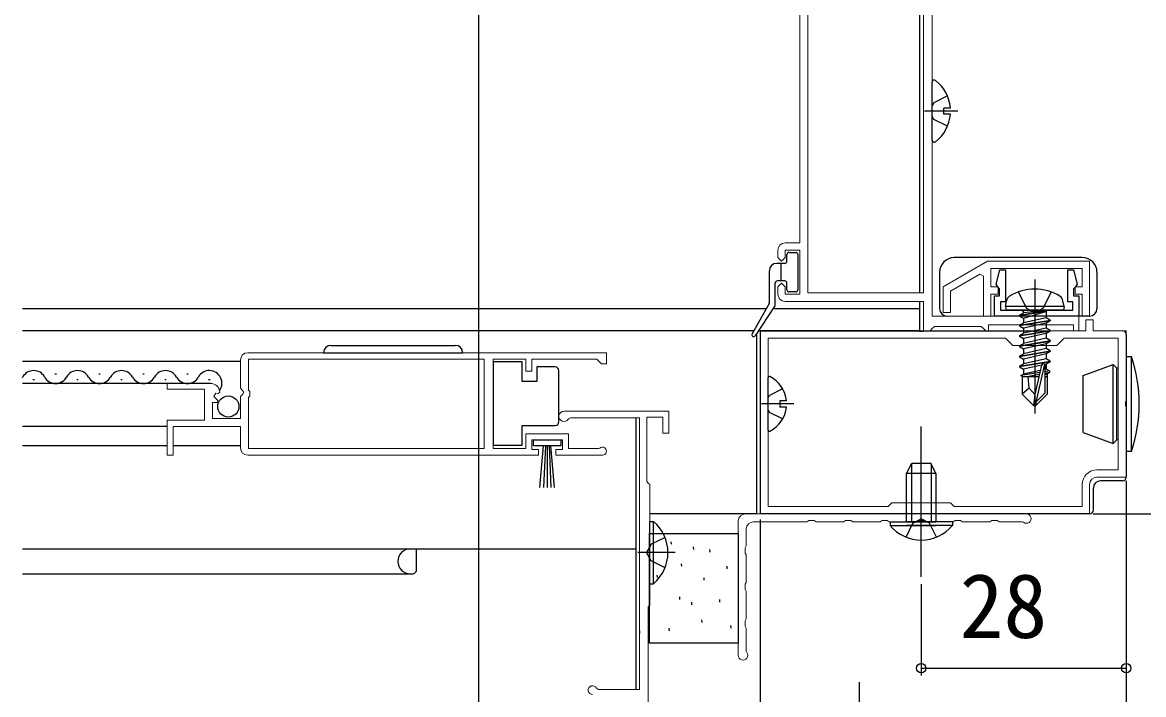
# Model space of a CAD drawing. Units: millimetres, scale not verified. Extents: x -525 to 525, y -783 to 779.
# Drawn here: x 219.7 to 372.9, y -20.6 to 71.2 of the extents above; entities that cross this region are included whole.
import ezdxf
from ezdxf.enums import TextEntityAlignment as Align

# ---------------------------------------------------------------- set-up
doc = ezdxf.new("R2010")
doc.units = ezdxf.units.MM
doc.header["$LTSCALE"] = 4
doc.layers.add('0-2_YKK_11', color=7, linetype='Continuous', lineweight=18)
doc.layers.add('0-A_YSS_KE', color=3, linetype='Continuous', lineweight=18)
for name, color, linetype in [('0-4_YKK_12', 2, 'Continuous'), ('0-5_YKK_13', 4, 'Continuous'), ('0-7_YKK_D', 6, 'Continuous')]:
    doc.layers.add(name, color=color, linetype=linetype)
doc.styles.add('ＭＳ ゴシック', font='')
doc.styles.get('ＭＳ ゴシック').set_extended_font_data('MS Gothic')

msp = doc.modelspace()

# ---------------------------------------------------------------- linework, layer by layer
at = {"layer": '0-2_YKK_11'}
msp.add_line((299.501, 26.098), (250.501, 26.098), dxfattribs=at)
at = {"layer": '0-2_YKK_11', "color": 211}
for points in [[(344, 136.099), (344, 31.099), (364, 31.099), (364, 29.099), (363.3, 29.099), (363.3, 29.899), (351.7, 29.899), (351.7, 29.099), (351.3, 29.099), (351, 29.399), (350.7, 29.699), (344.3, 29.699), (344, 29.399), (343.7, 29.099), (342.8, 29.099), (342.8, 33.099), (323.9, 33.099)], [(323.9, 41.099), (325.9, 41.099), (325.9, 120.899), (304, 120.899), (304, 122.099), (305.1, 122.099), (305.1, 126.641), (305.22, 126.824), (305.22, 127.374), (305.1, 127.557), (305.1, 131.499)], [(322.9, 34.099), (322.9, 35.099), (323.4, 35.599), (323.9, 35.099), (323.9, 34.099), (325.9, 34.099), (325.9, 40.099), (323.9, 40.099), (323.9, 39.099), (323.4, 38.599), (322.9, 39.099), (322.9, 40.099)]]:
    msp.add_lwpolyline(points, dxfattribs=at)
msp.add_lwpolyline([(327, 120.899), (327, 34.299), (342.8, 34.299), (342.8, 120.899)], close=True, dxfattribs=at)
at = {"layer": '0-2_YKK_11'}
for points in [[(365.5, 38.599), (351.562, 38.599), (345.5, 35.099), (345.5, 31.599), (346.5, 31.599), (346.5, 34.522), (350.5, 36.831), (351, 36.542), (351, 31.099), (352, 31.099), (352, 34.099), (353, 34.099), (353, 35.099), (352, 35.099), (352, 37.599), (364.5, 37.599), (364.5, 35.099), (363.5, 35.099), (363.5, 34.099), (364.5, 34.099), (364.5, 31.099), (365.5, 31.099)], [(282.804, 12.998), (250.601, 12.998), (250.601, 19.998), (250.801, 20.198), (250.801, 20.798), (250.601, 20.998), (250.601, 25.198), (282.804, 25.198)]]:
    msp.add_lwpolyline(points, close=True, dxfattribs=at)
at = {"layer": '0-2_YKK_11', "color": 1}
for points in [[(366.5, 9.099), (370.5, 9.099), (370.5, 18.641), (370.38, 18.824), (370.38, 19.374), (370.5, 19.557), (370.5, 29.099), (366, 29.099), (366, 30.599), (365, 30.599), (365, 29.099), (358.458, 29.099), (358.275, 28.979), (357.725, 28.979), (357.542, 29.099), (342.958, 29.099), (342.775, 28.979), (342.225, 28.979), (342.042, 29.099), (320.5, 29.099), (320.5, 4.099)], [(354, 28.099), (321.6, 28.099), (321.6, 5.099), (338, 5.099), (338.5, 5.599), (346.5, 5.599), (347, 5.099), (364.5, 5.099), (364.5, 8.099)], [(366.5, 10.099), (369.4, 10.099), (369.4, 28.099), (362, 28.099), (361, 27.099), (355, 27.099), (354, 28.099)], [(320.5, 4.099), (365.5, 4.099), (365.5, 8.099)]]:
    msp.add_lwpolyline(points, dxfattribs=at)
at = {"layer": '0-2_YKK_11'}
for points in [[(298.596, 13.068), (298.403, 12.998), (294.301, 12.998), (294.301, 14.998), (288.501, 14.998), (288.501, 12.998), (284.004, 12.998), (284.004, 25.198), (288.501, 25.198), (288.501, 23.598), (289.301, 23.598), (289.301, 25.198), (298.201, 25.198), (298.501, 24.898), (298.801, 24.598), (299.501, 24.598), (299.501, 26.098)], [(249.501, 25.098), (249.501, 21.266), (249.954, 20.726), (249.801, 20.398), (249.501, 20.098), (249.501, 17.098), (245.701, 17.098), (245.701, 19.298), (246.318, 19.298), (246.425, 19.556), (245.859, 20.122), (246.13, 20.59), (246.449, 20.505), (246.7, 20.716)], [(245.405, 21.898), (239.501, 21.898), (239.501, 21.098), (244.601, 21.098), (244.601, 16.898), (239.501, 16.898), (239.501, 12.098), (240.301, 12.098), (240.301, 15.998), (249.501, 15.998), (249.501, 13.098)], [(250.501, 12.098), (290.201, 12.098), (290.201, 12.898), (289.301, 12.898), (289.301, 14.198), (293.501, 14.198), (293.501, 12.898), (292.601, 12.898), (292.601, 12.098), (298.951, 12.098)]]:
    msp.add_lwpolyline(points, dxfattribs=at)
at = {"layer": '0-2_YKK_11', "color": 4}
for points in [[(308, 15.099), (308, 18.099), (293.7, 18.099)], [(294.306, 17.049), (294.566, 17.199), (304, 17.199)], [(304, 17.199), (304, -19.901), (298.406, -19.901), (298.137, -19.734)], [(305.2, -23.901), (305.2, -8.601), (305.4, -8.401), (305.4, 8.099), (305.2, 8.299), (305, 8.499), (305, 17.299), (307.2, 17.299), (307.2, 15.099), (308, 15.099)]]:
    msp.add_lwpolyline(points, dxfattribs=at)
at = {"layer": '0-2_YKK_11', "color": 211}
for centre, start, end in [((323.9, 40.099), 90.00001, 179.99999), ((323.9, 34.099), 180.00001, 269.99999)]:
    msp.add_arc(centre, 1, start, end, dxfattribs=at)
at = {"layer": '0-2_YKK_11'}
for centre, radius, start, end in [((250.501, 25.098), 1, 90.00001, 179.99999), ((245.405, 20.598), 1.3, 5.2159, 90.00002), ((250.501, 13.098), 1, 180.00001, 269.99999), ((298.951, 12.648), 0.55, 270.00003, 130.11942)]:
    msp.add_arc(centre, radius, start, end, dxfattribs=at)
at = {"layer": '0-2_YKK_11', "color": 4}
for centre, radius, start, end in [((293.7, 17.399), 0.7, 89.99997, 329.99996), ((297.6, -20.001), 0.6, 26.38777, 269.99997)]:
    msp.add_arc(centre, radius, start, end, dxfattribs=at)
at = {"layer": '0-2_YKK_11', "color": 1}
for radius in [2, 1]:
    msp.add_arc((366.5, 8.099), radius, 90.00001, 179.99999, dxfattribs=at)
at = {"layer": '0-4_YKK_12'}
for p, q in [((342.3, 34.299), (342.3, 120.599)), ((342.3, 29.099), (342.3, 33.099)), ((321.302, 32.099), (219.718, 32.099)), ((342.3, 32.099), (322.222, 32.099)), ((319.622, 29.099), (219.718, 29.099)), ((319.622, 29.099), (219.718, 29.099)), ((342.3, 29.099), (320.259, 29.099)), ((320.001, 28.704), (320.001, 4.099)), ((249.501, 24.898), (219.718, 24.898)), ((224.354, 23.158), (224.154, 23.158)), ((230.354, 23.158), (230.154, 23.158)), ((236.354, 23.158), (236.154, 23.158)), ((242.354, 23.158), (242.154, 23.158)), ((245.405, 21.898), (219.718, 21.898)), ((221.354, 22.398), (221.154, 22.398)), ((227.354, 22.398), (227.154, 22.398)), ((233.354, 22.398), (233.154, 22.398)), ((239.354, 22.398), (239.154, 22.398)), ((245.354, 22.398), (245.154, 22.398)), ((303.5, 17.199), (303.5, -19.901)), ((239.501, 15.998), (219.718, 15.998)), ((239.501, 13.398), (219.718, 13.398)), ((249.501, 13.398), (240.301, 13.398)), ((320.001, 4.099), (305.401, 4.099)), ((219.718, -0.701), (303.5, -0.701)), ((273.5, -0.701), (273.5, -3.801)), ((219.718, -4.101), (273.076, -4.101)), ((273.5, -3.801), (273.288, -4.013))]:
    msp.add_line(p, q, dxfattribs=at)
for centre, radius, start, end in [((221.254, 21.94), 1.718, 29.19937, 150.80063), ((227.254, 21.94), 1.718, 29.19937, 150.80063), ((233.254, 21.94), 1.718, 29.19937, 150.80063), ((239.254, 21.94), 1.718, 29.19937, 150.80063), ((245.254, 21.94), 1.718, 324.76213, 150.80063), ((218.254, 23.616), 1.718, 328.43039, 330.80936), ((224.254, 23.616), 1.718, 209.19064, 330.80936), ((224.254, 23.616), 1.718, 278.25299, 330.80936), ((230.254, 23.616), 1.718, 209.19064, 330.80936), ((236.254, 23.616), 1.718, 209.19064, 330.80936), ((242.254, 23.616), 1.718, 209.19064, 330.80936), ((272.7, -2.401), 1.7, 90, 270), ((273.076, -3.801), 0.3, 270, 315)]:
    msp.add_arc(centre, radius, start, end, dxfattribs=at)
at = {"layer": '0-5_YKK_13'}
for p, q in [((344, 55.123), (344, 63.075)), ((344.212, 60.244), (344, 59.846)), ((346.077, 61.174), (344.212, 60.244)), ((347.5, 59.099), (342.957, 59.099)), ((346.483, 59.524), (345.6, 59.524)), ((323.85, 38.299), (322.75, 38.299)), ((323.35, 35.899), (323.35, 38.299)), ((324.15, 38.599), (324.15, 39.499)), ((324.45, 39.799), (325.35, 39.799)), ((325.65, 39.499), (325.65, 34.699)), ((364.5, 39.099), (347, 39.099)), ((321.75, 32.977), (321.75, 37.299)), ((345, 37.099), (345, 32.099)), ((366.5, 37.099), (366.5, 32.099)), ((322.55, 32.688), (322.55, 35.599)), ((323.85, 35.899), (322.85, 35.899)), ((324.15, 34.699), (324.15, 35.599)), ((358, 36.099), (358, 17.789)), ((325.35, 34.399), (324.45, 34.399)), ((321.712, 32.831), (319.382, 28.671)), ((322.501, 32.524), (319.809, 28.412)), ((354, 32.399), (354.141, 33.201)), ((362, 32.399), (354, 32.399)), ((354, 32.399), (354.088, 31.899)), ((362, 32.399), (361.858, 33.201)), ((362, 32.399), (361.912, 31.899)), ((361.912, 31.899), (354.088, 31.899)), ((355.9, 31.249), (359.5, 31.849)), ((359.5, 31.749), (355.9, 31.149)), ((355.9, 31.249), (356.45, 31.567)), ((355.9, 31.249), (355.9, 31.149)), ((355.9, 31.249), (355.9, 31.149)), ((355.9, 31.149), (356.45, 30.831)), ((359.5, 31.849), (356.45, 31.567)), ((356.45, 30.831), (359.5, 31.749)), ((356.45, 31.699), (356.45, 31.567)), ((359.55, 30.867), (356.45, 30.167)), ((356.45, 30.831), (356.45, 30.167)), ((359.5, 31.849), (359.5, 31.749)), ((359.55, 31.699), (359.55, 30.867)), ((360.1, 30.549), (359.55, 30.867)), ((365.5, 31.099), (363.7, 31.099)), ((355.9, 29.849), (360.1, 30.549)), ((360.1, 30.449), (355.9, 29.749)), ((355.9, 29.849), (356.45, 30.167)), ((355.9, 29.849), (355.9, 29.749)), ((355.9, 29.749), (356.45, 29.431)), ((355.9, 28.449), (360.1, 29.149)), ((359.55, 30.131), (356.45, 29.431)), ((359.55, 29.467), (356.45, 28.767)), ((356.45, 29.431), (356.45, 28.767)), ((360.1, 30.449), (359.55, 30.131)), ((359.55, 30.131), (359.55, 29.467)), ((360.1, 29.149), (359.55, 29.467)), ((360.1, 30.549), (360.1, 30.449)), ((360.1, 29.149), (360.1, 29.049)), ((320.505, 29.098), (320.504, 4.098)), ((320.505, 29.098), (360.1, 29.098)), ((360.1, 29.049), (355.9, 28.349)), ((355.9, 28.449), (356.45, 28.767)), ((355.9, 28.449), (355.9, 28.349)), ((355.9, 28.349), (356.45, 28.031)), ((355.9, 27.049), (360.1, 27.749)), ((360.1, 27.649), (355.9, 26.949)), ((359.55, 28.067), (356.45, 27.367)), ((356.45, 28.031), (356.45, 27.367)), ((359.55, 28.731), (359.55, 28.067)), ((360.1, 27.749), (359.55, 28.067)), ((360.1, 27.749), (360.1, 27.649)), ((370.505, 28.598), (370.504, 9.098)), ((260.851, 26.098), (279.851, 26.098)), ((261.851, 27.098), (278.851, 27.098)), ((355.9, 27.049), (356.45, 27.367)), ((355.9, 27.049), (355.9, 26.949)), ((355.9, 26.949), (356.45, 26.631)), ((355.9, 25.649), (360.1, 26.349)), ((360.1, 26.249), (355.9, 25.549)), ((359.55, 26.667), (356.45, 25.967)), ((356.45, 26.631), (356.45, 25.967)), ((359.55, 27.331), (359.55, 26.667)), ((360.1, 26.349), (359.55, 26.667)), ((360.1, 26.349), (360.1, 26.249)), ((355.9, 25.649), (356.45, 25.967)), ((355.9, 25.649), (355.9, 25.549)), ((355.9, 25.549), (356.45, 25.231)), ((355.9, 24.249), (360.1, 24.949)), ((360.1, 24.849), (355.9, 24.149)), ((355.9, 24.249), (356.45, 24.567)), ((359.55, 25.267), (356.45, 24.567)), ((356.45, 25.231), (356.45, 24.567)), ((359.332, 24.522), (358.15, 19.323)), ((359.55, 25.931), (359.55, 25.267)), ((360.1, 24.949), (359.55, 25.267)), ((359.55, 24.531), (359.55, 23.867)), ((360.1, 24.949), (360.1, 24.849)), ((370.5, 25.599), (370.5, 12.599)), ((370.5, 25.599), (371.2, 25.599)), ((371.2, 12.599), (371.2, 25.599)), ((290.004, 24.148), (290.004, 22.148)), ((292.504, 24.148), (290.004, 24.148)), ((355.9, 24.249), (355.9, 24.149)), ((355.9, 24.149), (356.45, 23.831)), ((358.678, 23.389), (356.1, 22.964)), ((356.1, 22.964), (356.45, 23.167)), ((358.905, 24.386), (356.45, 23.831)), ((356.45, 23.831), (356.45, 23.167)), ((358.746, 23.685), (356.45, 23.167)), ((358.618, 23.123), (356.952, 22.799)), ((359.55, 23.867), (359.397, 23.832)), ((359.4, 24.351), (359.4, 20.573)), ((360, 23.607), (359.4, 23.508)), ((360, 23.391), (359.4, 23.275)), ((360, 23.607), (359.55, 23.867)), ((359.7, 23.218), (359.7, 20.449)), ((360, 23.607), (360, 23.391)), ((364.6, 23.007), (368.7, 24.499)), ((364.6, 15.191), (364.6, 23.007)), ((368.7, 13.699), (368.7, 24.499)), ((368.7, 24.499), (369.2, 23.999)), ((369.399, 23.999), (369.2, 23.999)), ((369.2, 14.199), (369.2, 23.999)), ((290.004, 22.148), (288.004, 22.148)), ((321.6, 15.503), (321.6, 22.695)), ((356.3, 22.87), (356.1, 22.964)), ((356.3, 22.87), (356.3, 20.449)), ((358.544, 22.799), (356.3, 22.799)), ((359.7, 22.799), (359.4, 22.799)), ((321.6, 19.961), (321.75, 20.244)), ((323.565, 21.149), (321.75, 20.244)), ((357.255, 21.25), (356.3, 20.449)), ((357.85, 18.899), (356.3, 20.449)), ((358, 20.405), (357.85, 18.899)), ((358, 20.405), (358, 18.899)), ((359.4, 20.573), (358.15, 19.323)), ((358.15, 18.899), (359.7, 20.449)), ((325.1, 19.099), (320.693, 19.099)), ((323.2, 19.524), (323.2, 18.674)), ((324.078, 19.524), (323.2, 19.524)), ((324.078, 18.674), (323.2, 18.674)), ((357.85, 18.899), (358.15, 18.899)), ((358.15, 19.323), (358.15, 18.899)), ((293.004, 16.648), (293.004, 17.148)), ((321.6, 18.237), (321.75, 17.954)), ((323.565, 17.049), (321.75, 17.954)), ((288.004, 16.148), (292.504, 16.148)), ((342.5, -4.501), (342.5, 15.999)), ((364.6, 15.191), (368.7, 13.699)), ((369.2, 14.199), (368.7, 13.699)), ((369.4, 14.199), (369.2, 14.199)), ((290.402, 7.698), (290.901, 13.398)), ((291.151, 13.398), (290.902, 7.703)), ((291.401, 13.398), (291.401, 7.698)), ((291.651, 13.398), (291.899, 7.703)), ((292.399, 7.698), (291.901, 13.398)), ((371.2, 12.599), (370.5, 12.599)), ((340.5, 9.599), (341.2, 10.999)), ((341.154, 10.908), (341.154, 2.999)), ((341.2, 10.999), (343.8, 10.999)), ((344.5, 9.599), (343.8, 10.999)), ((343.846, 10.908), (343.846, 2.999)), ((344.5, 9.599), (340.5, 9.599)), ((344.5, 9.599), (344.5, 2.999)), ((370.004, 8.598), (367.004, 8.598)), ((366.004, 4.598), (366.004, 7.598)), ((365.504, 4.098), (320.505, 4.098)), ((305.4, -5.451), (305.4, 3.049)), ((305.4, 3.049), (305.909, 3.049)), ((305.909, -5.451), (305.909, 3.049)), ((338.25, 2.999), (344.5, 2.999)), ((338.25, 2.999), (338.25, 2.49)), ((338.25, 2.49), (344.5, 2.49)), ((346.75, 2.49), (340.5, 2.49)), ((346.75, 2.999), (346.75, 2.49)), ((305.4, -3.201), (305.4, 0.799)), ((308.306, 0.271), (308.337, -0.071)), ((308.891, -1.201), (303.805, -1.201)), ((311.353, -0.431), (311.384, -0.773)), ((313.59, -0.79), (313.621, -1.132)), ((309.71, -2.721), (309.741, -3.064)), ((306.385, -4.273), (306.416, -4.616)), ((315.917, -3.081), (315.948, -3.423)), ((305.4, -5.451), (305.909, -5.451)), ((312.777, -4.633), (312.808, -4.975)), ((309.457, -7.266), (309.489, -7.609)), ((314.92, -7.625), (314.951, -7.968)), ((311.1, -7.985), (311.131, -8.327)), ((312.493, -10.407), (312.524, -10.749)), ((304.001, -11.901), (304.032, -12.244)), ((308.022, -11.542), (308.053, -11.884)), ((316.435, -11.183), (316.466, -11.525)), ((334, -18.901), (334, -53.901))]:
    msp.add_line(p, q, dxfattribs=at)
for points in [[(346.077, 57.024), (344.212, 57.954), (344, 58.352)], [(346.483, 58.674), (345.6, 58.674), (345.6, 59.524)], [(355.742, 34.394), (356.855, 32.162), (358, 31.553)], [(360.258, 34.394), (359.145, 32.162), (358, 31.553)], [(360.1, 29.049), (359.55, 28.731), (356.45, 28.031)], [(360.1, 27.649), (359.55, 27.331), (356.45, 26.631)], [(360.1, 26.249), (359.55, 25.931), (356.45, 25.231)], [(288.004, 22.148), (288.004, 24.848), (284.004, 24.848), (284.004, 13.448)], [(360.1, 24.849), (359.55, 24.531), (359.358, 24.488)], [(293.004, 17.148), (293.004, 23.148), (293.004, 23.648)], [(358.91, 24.406), (358, 20.405), (357.255, 21.25), (357.1, 22.799)], [(360, 23.391), (359.55, 23.131), (359.4, 23.098)], [(284.004, 13.448), (288.004, 13.448), (288.004, 16.148)], [(346.75, 2.999), (340.5, 2.999), (340.5, 9.599)], [(340.425, 0.903), (341.355, 2.81), (342.5, 3.419)], [(344.575, 0.903), (343.645, 2.81), (342.5, 3.419)], [(307.496, 0.874), (305.589, -0.056), (304.98, -1.201)], [(307.496, -3.276), (305.589, -2.346), (304.98, -1.201)]]:
    msp.add_lwpolyline(points, dxfattribs=at)
for points in [[(364, 31.099), (352.5, 31.099), (352.5, 33.849), (353.2, 33.849), (353.2, 34.808), (352.95, 35.103), (352.711, 35.477), (353.226, 37.399), (354, 37.399), (354, 33.049), (353.3, 33.049), (353.3, 31.899), (363.2, 31.899), (363.2, 33.049), (362.5, 33.049), (362.5, 37.399), (363.274, 37.399), (363.789, 35.477), (363.549, 35.103), (363.3, 34.808), (363.3, 33.849), (364, 33.849)], [(293.251, 13.398), (289.551, 13.398), (289.551, 14.198), (293.251, 14.198)], [(317.5, -13.576), (305.398, -13.576), (305.398, 1.424), (317.5, 1.424)]]:
    msp.add_lwpolyline(points, close=True, dxfattribs=at)
msp.add_circle((247.851, 18.748), 1.45, dxfattribs=at)
for centre, radius, start, end in [((344.274, 63.075), 0.274, 52.28591, 180), ((341.2, 59.099), 5.3, 4.59941, 52.28591), ((341.2, 59.099), 5.3, 307.71409, 355.40059), ((344.274, 55.123), 0.274, 180, 307.71409), ((322.75, 37.299), 1, 90, 180), ((323.85, 38.599), 0.3, 270, 0), ((324.45, 39.499), 0.3, 90, 180), ((325.35, 39.499), 0.3, 0, 90), ((347, 37.099), 2, 90, 180), ((364.5, 37.099), 2, 0, 90), ((322.85, 35.599), 0.3, 90, 180), ((323.85, 35.599), 0.3, 0, 90), ((324.45, 34.699), 0.3, 180, 270), ((325.35, 34.699), 0.3, 270, 0), ((355.028, 33.045), 0.9, 122.05588, 170), ((358, 28.299), 6.5, 57.94412, 122.05588), ((360.972, 33.045), 0.9, 10, 57.94412), ((321.45, 32.977), 0.3, 330.7457, 0), ((322.25, 32.688), 0.3, 326.79057, 0), ((346, 32.099), 1, 180, 270), ((356.25, 31.699), 0.2, 0, 90), ((359.75, 31.699), 0.2, 90, 180), ((365.5, 32.099), 1, 270, 0), ((319.6, 28.549), 0.25, 151.47587, 326.79057), ((370.005, 28.598), 0.5, 359.99831, 90), ((261.851, 26.098), 1, 90, 180), ((278.851, 26.098), 1, 0, 90), ((359.152, 24.351), 0.248, 0, 167.19096), ((352.285, 19.099), 20, 341.03443, 18.96557), ((292.504, 23.648), 0.5, 0.00001, 90), ((321.754, 22.695), 0.154, 62.71904, 180), ((319.9, 19.099), 4.2, 5.80773, 62.71904), ((319.9, 19.099), 4.2, 297.28096, 354.19227), ((292.504, 16.648), 0.5, 270, 359.99995), ((321.754, 15.503), 0.154, 180, 297.28096), ((367.004, 7.598), 1, 90, 179.99831), ((370.004, 9.098), 0.5, 270, 359.99831), ((365.504, 4.598), 0.5, 270, 359.99831), ((302.369, -1.201), 5.531, 309.79413, 50.20587), ((342.5, 6.03), 5.531, 219.79413, 320.20587)]:
    msp.add_arc(centre, radius, start, end, dxfattribs=at)
at = {"layer": '0-7_YKK_D'}
for p, q in [((282, 137.599), (282, -191.901)), ((282, 137.599), (282, -191.901)), ((370.5, 8.599), (370.5, -191.901)), ((370.502, 8.599), (370.502, -18.001)), ((320.5, 3.299), (320.5, -191.901)), ((366, 4.099), (471.498, 4.099)), ((342.502, -5.501), (342.502, -18.001)), ((342.502, -17.001), (370.502, -17.001))]:
    msp.add_line(p, q, dxfattribs=at)
for centre in [(342.502, -17.001), (370.502, -17.001)]:
    msp.add_circle(centre, 0.637, dxfattribs=at)
at = {"layer": '0-A_YSS_KE', "color": 80}
for p, q in [((317.5, 3.099), (317.5, -15.251)), ((356.85, 4.099), (318.5, 4.099))]:
    msp.add_line(p, q, dxfattribs=at)
for points in [[(319.6, 2.999), (326.867, 2.999), (327.139, 3.17), (327.861, 3.17), (328.132, 2.999), (331.867, 2.999), (332.139, 3.17), (332.861, 3.17), (333.132, 2.999), (336.867, 2.999), (337.139, 3.17), (337.861, 3.17), (338.132, 2.999), (341.867, 2.999), (342.139, 3.17), (342.861, 3.17), (343.132, 2.999), (346.867, 2.999), (347.139, 3.17), (347.861, 3.17), (348.132, 2.999), (351.867, 2.999), (352.139, 3.17), (352.861, 3.17), (353.132, 2.999), (356.267, 2.999), (356.451, 2.936)], [(318.663, -14.852), (318.6, -14.668), (318.6, -11.533), (318.429, -11.262), (318.429, -10.54), (318.6, -10.269), (318.6, -6.533), (318.429, -6.262), (318.429, -5.54), (318.6, -5.269), (318.6, -1.533), (318.429, -1.262), (318.429, -0.54), (318.6, -0.268), (318.6, 1.999)]]:
    msp.add_lwpolyline(points, dxfattribs=at)
for centre, radius, start, end in [((318.5, 3.099), 1, 90.00001, 179.99999), ((356.85, 3.449), 0.65, 232.13336, 89.99993), ((319.6, 1.999), 1, 90.00001, 179.99999), ((318.15, -15.251), 0.65, 179.99976, 37.86347)]:
    msp.add_arc(centre, radius, start, end, dxfattribs=at)

# ---------------------------------------------------------------- texts
at = {"layer": '0-7_YKK_D', "style": 'ＭＳ ゴシック'}
msp.add_text('28', height=8.798, dxfattribs=at).set_placement((347.741, -15.501), align=Align.BOTTOM_LEFT)

doc.saveas('drawing.dxf')
